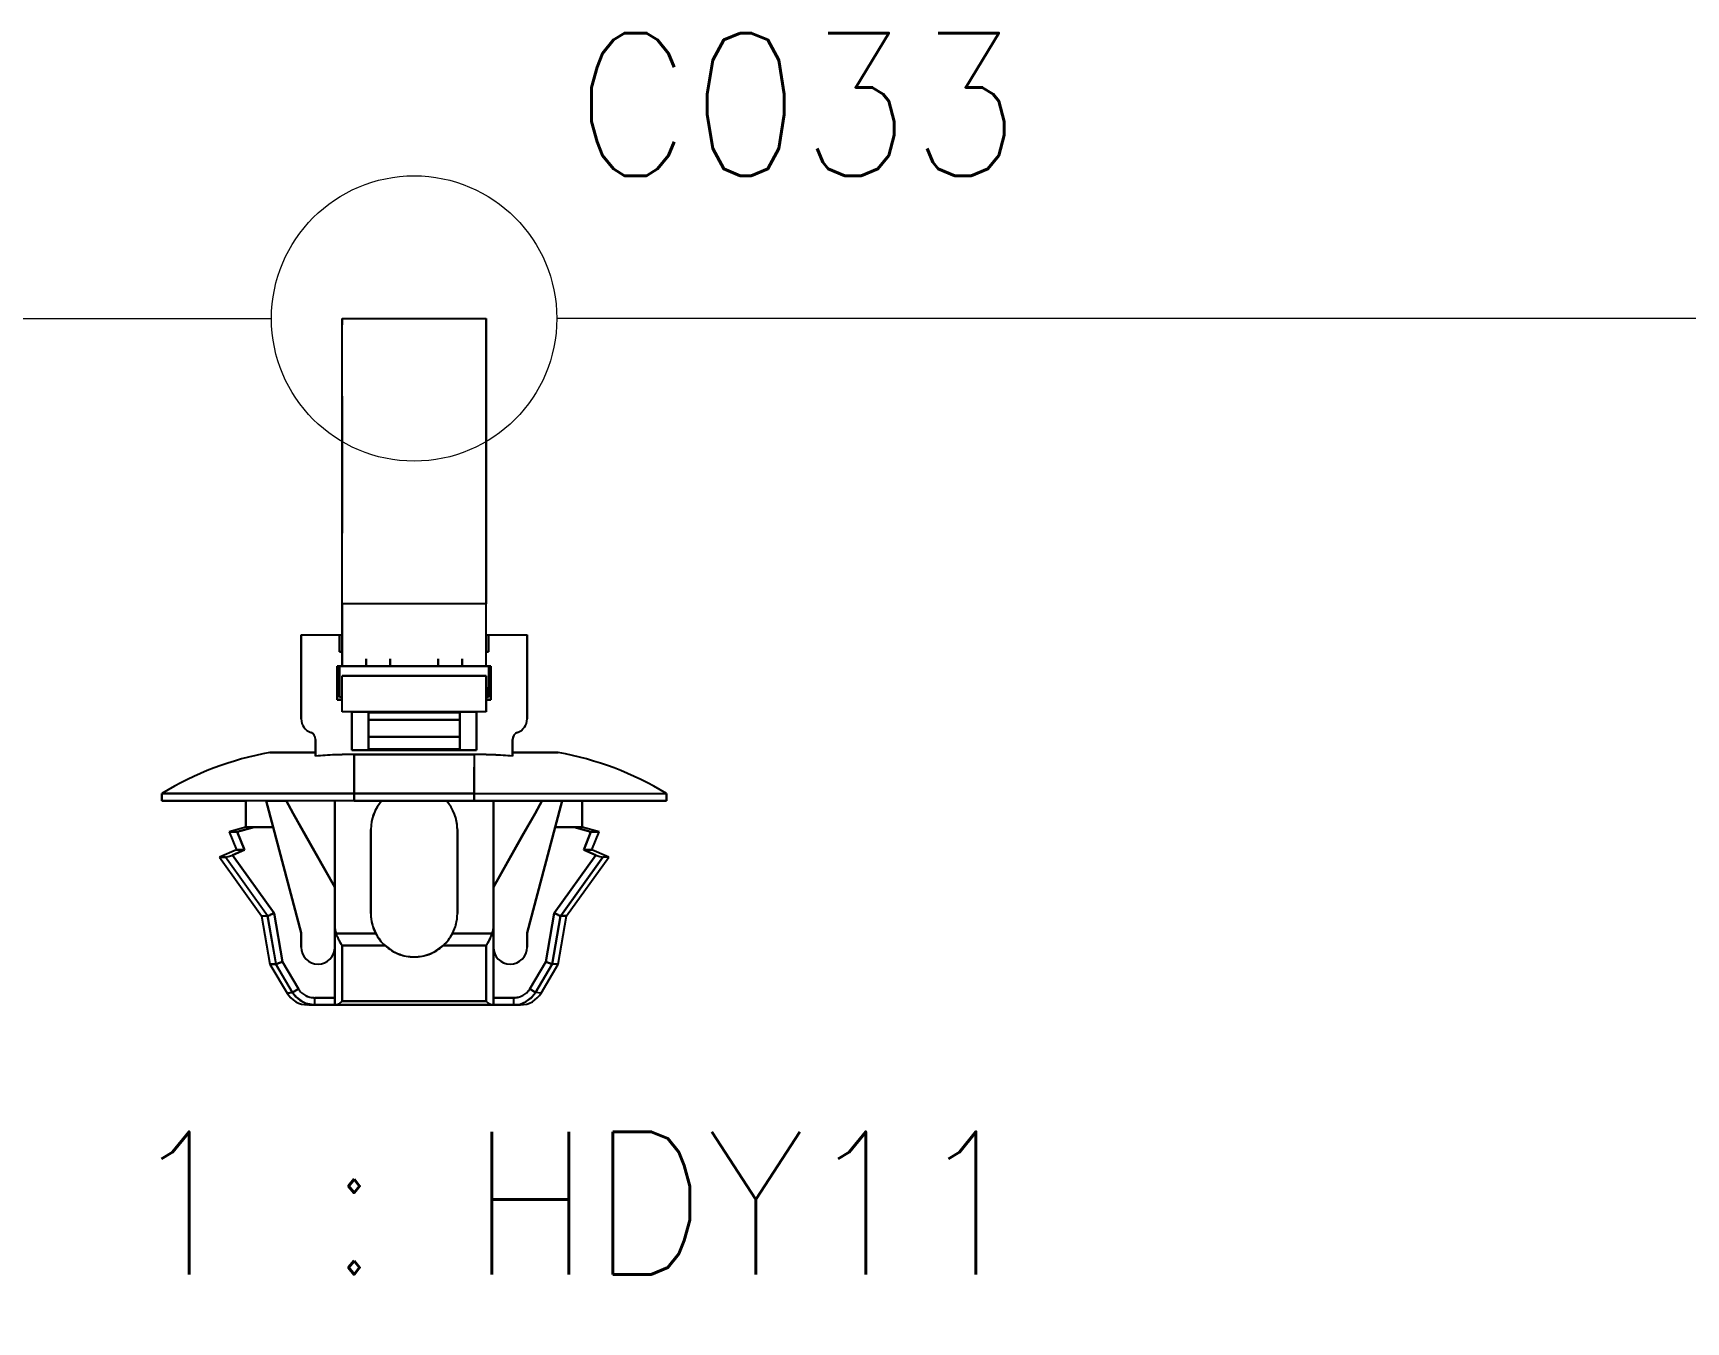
# Model space of a CAD drawing. Header units: inches. Extents: x 47316 to 59086, y 3141 to 11743.
# Drawn here: x 54539.01 to 54567.98, y 9889.43 to 9912.01 of the extents above; entities that cross this region are included whole.
import ezdxf

# ---------------------------------------------------------------- set-up
doc = ezdxf.new("R2010")
doc.units = ezdxf.units.IN
doc.header["$MEASUREMENT"] = 0
doc.styles.get("Standard").update_dxf_attribs({"font": ''})
doc.styles.get('Standard').set_extended_font_data('SimSun')
doc.linetypes.add('_VH_FELT_TAPE', pattern='A,0.4,-0.7,["FELT",Standard,S=0.3,R=0,X=-0.5,Y=-0.15],-0.7', length=1.8)

msp = doc.modelspace()

# ---------------------------------------------------------------- linework, layer by layer
at = {"color": 0, "linetype": '_VH_FELT_TAPE', "lineweight": 15, "ltscale": 5}
for p, q in [((54464.644, 9907.014), (54543.189, 9907.014)), ((54632.561, 9907.014), (54548.189, 9907.014))]:
    msp.add_line(p, q, dxfattribs=at)
at = {"color": 7, "ltscale": 0.378893}
msp.add_line((54544.426, 9902.014), (54544.426, 9907.014), dxfattribs=at)
at = {"color": 7, "ltscale": 0.15}
for p, q in [((54544.426, 9907.014), (54546.952, 9907.014)), ((54546.952, 9902.014), (54544.426, 9902.014)), ((54546.952, 9902.014), (54544.426, 9902.014)), ((54544.426, 9900.756), (54546.952, 9900.756)), ((54546.952, 9900.756), (54544.426, 9900.756)), ((54546.952, 9900.124), (54544.426, 9900.124)), ((54546.952, 9900.124), (54544.426, 9900.124)), ((54544.426, 9895.051), (54546.952, 9895.051)), ((54546.952, 9895.051), (54544.426, 9895.051))]:
    msp.add_line(p, q, dxfattribs=at)
at = {"color": 7, "ltscale": 0.0272}
msp.add_line((54544.426, 9906.901), (54544.426, 9907.014), dxfattribs=at)
at = {"color": 7, "ltscale": 0.37888}
msp.add_line((54544.426, 9902.014), (54544.426, 9907.014), dxfattribs=at)
at = {"color": 7, "ltscale": 0.027199}
msp.add_line((54544.426, 9907.014), (54544.426, 9906.901), dxfattribs=at)
at = {"color": 7, "ltscale": 0.378897}
msp.add_line((54546.952, 9907.014), (54546.952, 9902.014), dxfattribs=at)
at = {"color": 7, "ltscale": 0.215019}
msp.add_line((54546.952, 9903.578), (54546.952, 9907.014), dxfattribs=at)
at = {"color": 7, "ltscale": 0.315749}
msp.add_line((54546.952, 9907.014), (54546.952, 9902.446), dxfattribs=at)
at = {"color": 7, "ltscale": 0.378905}
msp.add_line((54546.952, 9902.014), (54546.952, 9907.014), dxfattribs=at)
at = {"color": 7, "ltscale": 0.315758}
msp.add_line((54546.952, 9907.014), (54546.952, 9902.446), dxfattribs=at)
at = {"color": 7, "ltscale": 0.179182}
msp.add_line((54546.952, 9903.75), (54546.952, 9906.767), dxfattribs=at)
at = {"color": 7, "ltscale": 0.142593}
msp.add_line((54544.426, 9903.254), (54544.426, 9905.655), dxfattribs=at)
at = {"color": 7, "ltscale": 0.142589}
msp.add_line((54544.426, 9905.655), (54544.426, 9903.254), dxfattribs=at)
at = {"color": 7, "ltscale": 0.026669}
for p, q in [((54546.952, 9903.75), (54546.952, 9903.301)), ((54546.952, 9903.301), (54546.952, 9903.75)), ((54546.952, 9903.578), (54546.952, 9903.129))]:
    msp.add_line(p, q, dxfattribs=at)
at = {"color": 7, "ltscale": 0.108633}
msp.add_line((54546.952, 9901.471), (54546.952, 9903.301), dxfattribs=at)
at = {"color": 7, "ltscale": 0.076392}
msp.add_line((54546.952, 9902.014), (54546.952, 9903.301), dxfattribs=at)
at = {"color": 7, "ltscale": 0.098454}
msp.add_line((54546.952, 9901.471), (54546.952, 9903.129), dxfattribs=at)
at = {"color": 7, "ltscale": 0.057913}
msp.add_line((54546.952, 9901.471), (54546.952, 9902.446), dxfattribs=at)
at = {"color": 7, "ltscale": 0.0644}
for p, q in [((54544.426, 9902.014), (54544.426, 9900.93)), ((54544.426, 9900.93), (54544.426, 9902.014)), ((54546.952, 9900.93), (54546.952, 9902.014)), ((54546.952, 9900.93), (54546.952, 9902.014))]:
    msp.add_line(p, q, dxfattribs=at)
at = {"color": 7, "ltscale": 0.039999}
for p, q in [((54543.711, 9901.471), (54544.384, 9901.471)), ((54543.711, 9901.471), (54544.384, 9901.471)), ((54546.994, 9901.471), (54547.668, 9901.471)), ((54546.994, 9901.471), (54547.668, 9901.471))]:
    msp.add_line(p, q, dxfattribs=at)
at = {"color": 7, "ltscale": 0.022501}
for p, q in [((54543.711, 9901.471), (54543.711, 9901.092)), ((54543.711, 9901.092), (54543.711, 9901.471)), ((54547.668, 9901.471), (54547.668, 9901.092)), ((54547.668, 9901.471), (54547.668, 9901.092))]:
    msp.add_line(p, q, dxfattribs=at)
at = {"color": 7, "ltscale": 0.0175}
for p, q in [((54544.384, 9901.471), (54544.384, 9901.176)), ((54544.384, 9901.176), (54544.384, 9901.471)), ((54546.994, 9901.471), (54546.994, 9901.176)), ((54546.994, 9901.471), (54546.994, 9901.176)), ((54546.994, 9901.176), (54546.994, 9901.471))]:
    msp.add_line(p, q, dxfattribs=at)
at = {"color": 7, "ltscale": 0.002499}
for p, q in [((54544.384, 9901.471), (54544.426, 9901.471)), ((54546.952, 9901.471), (54546.994, 9901.471)), ((54544.342, 9900.924), (54544.384, 9900.924)), ((54544.384, 9900.924), (54544.342, 9900.924)), ((54544.384, 9900.924), (54544.342, 9900.924)), ((54544.426, 9901.176), (54544.384, 9901.176)), ((54544.384, 9901.176), (54544.426, 9901.176)), ((54546.994, 9901.176), (54546.952, 9901.176)), ((54546.952, 9901.176), (54546.994, 9901.176)), ((54547.036, 9900.924), (54546.994, 9900.924)), ((54547.036, 9900.924), (54546.994, 9900.924)), ((54544.426, 9900.377), (54544.384, 9900.377)), ((54544.384, 9900.377), (54544.426, 9900.377)), ((54544.426, 9900.377), (54544.384, 9900.377)), ((54546.994, 9900.377), (54546.952, 9900.377)), ((54546.952, 9900.377), (54546.994, 9900.377)), ((54546.994, 9900.377), (54546.952, 9900.377))]:
    msp.add_line(p, q, dxfattribs=at)
at = {"color": 7, "ltscale": 2.6e-05}
for p, q in [((54544.384, 9901.471), (54544.384, 9901.471)), ((54546.994, 9901.471), (54546.994, 9901.471))]:
    msp.add_line(p, q, dxfattribs=at)
at = {"color": 7, "ltscale": 0.025}
for p, q in [((54547.668, 9901.05), (54547.668, 9901.471)), ((54544.847, 9900.93), (54545.268, 9900.93)), ((54544.847, 9900.93), (54545.268, 9900.93)), ((54546.11, 9900.93), (54546.531, 9900.93)), ((54546.11, 9900.93), (54546.531, 9900.93)), ((54546.11, 9900.924), (54546.531, 9900.924))]:
    msp.add_line(p, q, dxfattribs=at)
at = {"color": 7, "ltscale": 0.064999}
for p, q in [((54543.711, 9901.092), (54543.711, 9899.998)), ((54543.711, 9899.998), (54543.711, 9901.092)), ((54547.668, 9901.092), (54547.668, 9899.998)), ((54547.668, 9901.092), (54547.668, 9899.998))]:
    msp.add_line(p, q, dxfattribs=at)
at = {"color": 7, "ltscale": 0.035001}
for p, q in [((54544.342, 9900.335), (54544.342, 9900.924)), ((54544.342, 9900.335), (54544.342, 9900.924)), ((54544.342, 9900.924), (54544.342, 9900.335)), ((54547.036, 9900.924), (54547.036, 9900.335)), ((54547.036, 9900.335), (54547.036, 9900.924)), ((54546.742, 9898.566), (54546.742, 9899.156)), ((54546.742, 9898.566), (54546.742, 9899.156))]:
    msp.add_line(p, q, dxfattribs=at)
at = {"color": 7, "ltscale": 0.032501}
for p, q in [((54544.384, 9900.924), (54544.384, 9900.377)), ((54544.384, 9900.377), (54544.384, 9900.924)), ((54546.994, 9900.924), (54546.994, 9900.377)), ((54546.994, 9900.924), (54546.994, 9900.377))]:
    msp.add_line(p, q, dxfattribs=at)
at = {"color": 7, "ltscale": 0.154999}
for p, q in [((54546.994, 9900.924), (54544.384, 9900.924)), ((54544.384, 9900.924), (54546.994, 9900.924))]:
    msp.add_line(p, q, dxfattribs=at)
at = {"color": 7, "ltscale": 0.0075}
for p, q in [((54544.847, 9901.05), (54544.847, 9900.924)), ((54544.847, 9900.924), (54544.847, 9901.05)), ((54545.268, 9900.924), (54545.268, 9901.05)), ((54545.268, 9901.05), (54545.268, 9900.924)), ((54546.11, 9901.05), (54546.11, 9900.924)), ((54546.11, 9900.924), (54546.11, 9901.05)), ((54546.531, 9900.924), (54546.531, 9901.05)), ((54546.531, 9901.05), (54546.531, 9900.924)), ((54541.269, 9898.693), (54541.269, 9898.566)), ((54541.269, 9898.566), (54541.269, 9898.693)), ((54544.637, 9898.566), (54544.637, 9898.693)), ((54544.637, 9898.693), (54544.637, 9898.566)), ((54546.742, 9898.693), (54546.742, 9898.566)), ((54546.742, 9898.566), (54546.742, 9898.693)), ((54550.11, 9898.693), (54550.11, 9898.566)), ((54550.11, 9898.566), (54550.11, 9898.693)), ((54543.947, 9894.988), (54543.947, 9895.114)), ((54543.947, 9894.988), (54543.947, 9895.114)), ((54547.078, 9894.988), (54547.078, 9895.114)), ((54547.431, 9895.114), (54547.431, 9894.988)), ((54547.431, 9895.114), (54547.431, 9894.988))]:
    msp.add_line(p, q, dxfattribs=at)
at = {"color": 7, "ltscale": 0.000368}
msp.add_line((54544.847, 9900.93), (54544.847, 9900.924), dxfattribs=at)
at = {"color": 7, "ltscale": 0.023056}
msp.add_line((54544.88, 9900.924), (54545.268, 9900.924), dxfattribs=at)
at = {"color": 7, "ltscale": 0.000322}
msp.add_line((54546.11, 9900.924), (54546.11, 9900.929), dxfattribs=at)
at = {"color": 7, "ltscale": 0.021939}
msp.add_line((54546.994, 9900.924), (54546.994, 9900.554), dxfattribs=at)
at = {"color": 7, "ltscale": 0.000629}
msp.add_line((54547.026, 9900.924), (54547.036, 9900.924), dxfattribs=at)
at = {"color": 7, "ltscale": 0.0625}
msp.add_line((54547.668, 9899.998), (54547.668, 9901.05), dxfattribs=at)
at = {"color": 7, "ltscale": 0.0375}
for p, q in [((54544.426, 9900.124), (54544.426, 9900.756)), ((54544.426, 9900.124), (54544.426, 9900.756)), ((54546.952, 9900.756), (54546.952, 9900.124)), ((54546.952, 9900.124), (54546.952, 9900.756))]:
    msp.add_line(p, q, dxfattribs=at)
at = {"color": 7, "ltscale": 0.004999}
for p, q in [((54544.426, 9900.335), (54544.342, 9900.335)), ((54544.342, 9900.335), (54544.426, 9900.335)), ((54547.036, 9900.335), (54546.952, 9900.335)), ((54546.952, 9900.335), (54547.036, 9900.335))]:
    msp.add_line(p, q, dxfattribs=at)
at = {"color": 7, "ltscale": 0.002502}
msp.add_line((54546.952, 9900.335), (54546.952, 9900.377), dxfattribs=at)
at = {"color": 7, "ltscale": 0.010562}
msp.add_line((54546.994, 9900.377), (54546.994, 9900.554), dxfattribs=at)
at = {"color": 7, "ltscale": 0.040002}
for p, q in [((54544.595, 9899.45), (54544.595, 9900.124)), ((54544.595, 9899.45), (54544.595, 9900.124)), ((54544.595, 9900.124), (54544.595, 9899.45)), ((54546.784, 9900.124), (54546.784, 9899.45)), ((54546.784, 9899.45), (54546.784, 9900.124))]:
    msp.add_line(p, q, dxfattribs=at)
at = {"color": 7, "ltscale": 0.017502}
for p, q in [((54544.595, 9900.124), (54544.889, 9900.124)), ((54546.489, 9900.124), (54546.784, 9900.124))]:
    msp.add_line(p, q, dxfattribs=at)
at = {"color": 7, "ltscale": 0.00087}
for p, q in [((54544.889, 9900.109), (54544.889, 9900.124)), ((54544.889, 9900.124), (54544.889, 9900.109)), ((54546.489, 9900.109), (54546.489, 9900.124)), ((54546.489, 9900.124), (54546.489, 9900.109))]:
    msp.add_line(p, q, dxfattribs=at)
at = {"color": 7, "ltscale": 0.095001}
for p, q in [((54546.489, 9900.109), (54544.889, 9900.109)), ((54544.889, 9900.109), (54546.489, 9900.109)), ((54546.489, 9899.984), (54544.889, 9899.984)), ((54544.889, 9899.984), (54546.489, 9899.984)), ((54544.889, 9899.684), (54546.489, 9899.684)), ((54546.489, 9899.684), (54544.889, 9899.684)), ((54544.889, 9899.475), (54546.489, 9899.475))]:
    msp.add_line(p, q, dxfattribs=at)
at = {"color": 7, "ltscale": 0.007443}
for p, q in [((54544.889, 9899.984), (54544.889, 9900.109)), ((54544.889, 9900.109), (54544.889, 9899.984)), ((54546.489, 9899.984), (54546.489, 9900.109)), ((54546.489, 9900.109), (54546.489, 9899.984))]:
    msp.add_line(p, q, dxfattribs=at)
at = {"color": 7, "ltscale": 0.023952}
msp.add_line((54546.489, 9899.721), (54546.489, 9900.124), dxfattribs=at)
at = {"color": 7, "ltscale": 0.017839}
for p, q in [((54544.889, 9899.684), (54544.889, 9899.984)), ((54544.889, 9899.984), (54544.889, 9899.684)), ((54546.489, 9899.684), (54546.489, 9899.984)), ((54546.489, 9899.984), (54546.489, 9899.684))]:
    msp.add_line(p, q, dxfattribs=at)
at = {"color": 7, "ltscale": 0.017476}
for p, q in [((54543.963, 9899.64), (54543.963, 9899.346)), ((54547.415, 9899.64), (54547.415, 9899.346))]:
    msp.add_line(p, q, dxfattribs=at)
at = {"color": 7, "ltscale": 0.017471}
for p, q in [((54543.963, 9899.346), (54543.963, 9899.64)), ((54547.415, 9899.346), (54547.415, 9899.64))]:
    msp.add_line(p, q, dxfattribs=at)
at = {"color": 7, "ltscale": 0.012407}
for p, q in [((54544.889, 9899.475), (54544.889, 9899.684)), ((54546.489, 9899.475), (54546.489, 9899.684))]:
    msp.add_line(p, q, dxfattribs=at)
at = {"color": 7, "ltscale": 0.013841}
for p, q in [((54544.889, 9899.684), (54544.889, 9899.451)), ((54546.489, 9899.451), (54546.489, 9899.684))]:
    msp.add_line(p, q, dxfattribs=at)
at = {"color": 7, "ltscale": 0.001447}
msp.add_line((54544.889, 9899.475), (54544.889, 9899.45), dxfattribs=at)
at = {"color": 7, "ltscale": 0.014789}
msp.add_line((54546.489, 9899.699), (54546.489, 9899.45), dxfattribs=at)
at = {"color": 7, "ltscale": 0.013786}
msp.add_line((54547.415, 9899.408), (54547.415, 9899.64), dxfattribs=at)
at = {"color": 7, "ltscale": 0.047501}
for p, q in [((54543.963, 9899.408), (54543.163, 9899.408)), ((54543.163, 9899.408), (54543.963, 9899.408)), ((54548.215, 9899.408), (54547.415, 9899.408)), ((54547.415, 9899.408), (54548.215, 9899.408))]:
    msp.add_line(p, q, dxfattribs=at)
at = {"color": 7, "ltscale": 0.00369}
for p, q in [((54543.963, 9899.408), (54543.963, 9899.346)), ((54547.415, 9899.346), (54547.415, 9899.408))]:
    msp.add_line(p, q, dxfattribs=at)
at = {"color": 7, "ltscale": 0.129999}
for p, q in [((54546.784, 9899.45), (54544.595, 9899.45)), ((54544.595, 9899.45), (54546.784, 9899.45))]:
    msp.add_line(p, q, dxfattribs=at)
at = {"color": 7, "ltscale": 0.040569}
for p, q in [((54544.637, 9898.693), (54544.637, 9899.376)), ((54546.742, 9899.376), (54546.742, 9898.693))]:
    msp.add_line(p, q, dxfattribs=at)
at = {"color": 7, "ltscale": 0.125}
for p, q in [((54544.637, 9899.376), (54546.742, 9899.376)), ((54546.742, 9899.376), (54544.637, 9899.376)), ((54544.637, 9898.693), (54546.742, 9898.693)), ((54546.742, 9898.693), (54544.637, 9898.693)), ((54544.637, 9898.566), (54546.742, 9898.566)), ((54546.742, 9898.566), (54544.637, 9898.566))]:
    msp.add_line(p, q, dxfattribs=at)
at = {"color": 7, "ltscale": 0.040567}
for p, q in [((54544.637, 9899.376), (54544.637, 9898.693)), ((54546.742, 9899.376), (54546.742, 9898.693))]:
    msp.add_line(p, q, dxfattribs=at)
at = {"color": 7, "ltscale": 0.02751}
msp.add_line((54544.637, 9898.692), (54544.637, 9899.156), dxfattribs=at)
msp.add_line((54544.637, 9898.692), (54544.637, 9899.156), dxfattribs=at)
at = {"color": 7, "ltscale": 0.2}
for p, q in [((54541.269, 9898.693), (54544.637, 9898.693)), ((54544.637, 9898.693), (54541.269, 9898.693)), ((54546.742, 9898.693), (54550.11, 9898.693)), ((54546.742, 9898.693), (54550.11, 9898.693)), ((54544.637, 9898.566), (54541.269, 9898.566)), ((54544.637, 9898.566), (54541.269, 9898.566)), ((54546.742, 9898.566), (54550.11, 9898.566)), ((54550.11, 9898.566), (54546.742, 9898.566))]:
    msp.add_line(p, q, dxfattribs=at)
at = {"color": 7, "ltscale": 0.087396}
for p, q in [((54541.269, 9898.566), (54542.741, 9898.566)), ((54541.269, 9898.566), (54542.741, 9898.566)), ((54550.11, 9898.566), (54548.638, 9898.566))]:
    msp.add_line(p, q, dxfattribs=at)
at = {"color": 7, "ltscale": 0.027499}
for p, q in [((54542.742, 9898.103), (54542.742, 9898.566)), ((54542.742, 9898.566), (54542.742, 9898.103)), ((54548.636, 9898.103), (54548.636, 9898.566)), ((54548.636, 9898.566), (54548.636, 9898.103))]:
    msp.add_line(p, q, dxfattribs=at)
at = {"color": 7, "ltscale": 0.020602}
for p, q in [((54543.094, 9898.566), (54543.441, 9898.566)), ((54543.094, 9898.566), (54543.441, 9898.566)), ((54548.284, 9898.566), (54547.937, 9898.566))]:
    msp.add_line(p, q, dxfattribs=at)
at = {"color": 7, "ltscale": 0.028456}
for p, q in [((54543.218, 9898.103), (54543.094, 9898.566)), ((54543.094, 9898.566), (54543.218, 9898.103)), ((54548.161, 9898.103), (54548.284, 9898.566)), ((54548.284, 9898.566), (54548.161, 9898.103))]:
    msp.add_line(p, q, dxfattribs=at)
at = {"color": 7, "ltscale": 0.015242}
for p, q in [((54543.57, 9898.343), (54543.444, 9898.567)), ((54547.935, 9898.567), (54547.809, 9898.343))]:
    msp.add_line(p, q, dxfattribs=at)
at = {"color": 7, "ltscale": 0.015215}
msp.add_line((54543.444, 9898.567), (54543.57, 9898.344), dxfattribs=at)
at = {"color": 7, "ltscale": 0.02701}
msp.add_line((54543.57, 9898.344), (54543.793, 9897.948), dxfattribs=at)
at = {"color": 7, "ltscale": 0.026985}
for p, q in [((54543.793, 9897.947), (54543.57, 9898.343)), ((54547.809, 9898.343), (54547.585, 9897.947))]:
    msp.add_line(p, q, dxfattribs=at)
at = {"color": 7, "ltscale": 0.089999}
for p, q in [((54544.3, 9897.051), (54544.3, 9898.566)), ((54544.3, 9898.566), (54544.3, 9897.051)), ((54547.078, 9898.566), (54547.078, 9897.051)), ((54547.078, 9897.051), (54547.078, 9898.566))]:
    msp.add_line(p, q, dxfattribs=at)
at = {"color": 7, "ltscale": 0.02697}
msp.add_line((54547.585, 9897.948), (54547.808, 9898.343), dxfattribs=at)
at = {"color": 7, "ltscale": 0.015289}
msp.add_line((54547.808, 9898.343), (54547.935, 9898.567), dxfattribs=at)
at = {"color": 7, "ltscale": 0.020749}
msp.add_line((54547.935, 9898.566), (54548.284, 9898.566), dxfattribs=at)
at = {"color": 7, "ltscale": 0.0875}
for p, q in [((54548.636, 9898.566), (54550.11, 9898.566)), ((54544.931, 9898.061), (54544.931, 9896.588)), ((54544.931, 9896.588), (54544.931, 9898.061)), ((54544.931, 9896.588), (54544.931, 9898.061)), ((54546.447, 9896.588), (54546.447, 9898.061)), ((54546.447, 9898.061), (54546.447, 9896.588))]:
    msp.add_line(p, q, dxfattribs=at)
at = {"color": 7, "ltscale": 0.018174}
msp.add_line((54542.742, 9898.103), (54542.448, 9898.019), dxfattribs=at)
at = {"color": 7, "ltscale": 0.000925}
msp.add_line((54542.448, 9898.019), (54542.463, 9898.019), dxfattribs=at)
at = {"color": 7, "ltscale": 0.020195}
for p, q in [((54542.448, 9898.019), (54542.574, 9897.703)), ((54542.59, 9898.019), (54542.716, 9897.703)), ((54542.716, 9897.703), (54542.59, 9898.019)), ((54548.789, 9898.019), (54548.662, 9897.703)), ((54548.662, 9897.703), (54548.789, 9898.019)), ((54548.804, 9897.703), (54548.931, 9898.019))]:
    msp.add_line(p, q, dxfattribs=at)
at = {"color": 7, "ltscale": 0.000912}
for p, q in [((54542.463, 9898.019), (54542.448, 9898.019)), ((54548.804, 9897.703), (54548.789, 9897.703))]:
    msp.add_line(p, q, dxfattribs=at)
at = {"color": 7, "ltscale": 0.002823}
msp.add_line((54542.463, 9898.019), (54542.511, 9898.019), dxfattribs=at)
at = {"color": 7, "ltscale": 0.00282}
for p, q in [((54542.511, 9898.019), (54542.463, 9898.019)), ((54548.789, 9897.703), (54548.741, 9897.703))]:
    msp.add_line(p, q, dxfattribs=at)
at = {"color": 7, "ltscale": 0.004681}
for p, q in [((54542.511, 9898.019), (54542.59, 9898.019)), ((54542.59, 9898.019), (54542.511, 9898.019))]:
    msp.add_line(p, q, dxfattribs=at)
at = {"color": 7, "ltscale": 0.018199}
for p, q in [((54542.884, 9898.103), (54542.59, 9898.019)), ((54542.59, 9898.019), (54542.884, 9898.103)), ((54548.494, 9898.103), (54548.789, 9898.019)), ((54548.789, 9898.019), (54548.494, 9898.103))]:
    msp.add_line(p, q, dxfattribs=at)
at = {"color": 7, "ltscale": 0.00033}
for p, q in [((54542.748, 9898.103), (54542.742, 9898.103)), ((54548.636, 9898.103), (54548.631, 9898.103)), ((54542.574, 9897.703), (54542.58, 9897.703))]:
    msp.add_line(p, q, dxfattribs=at)
at = {"color": 7, "ltscale": 0.008441}
for p, q in [((54542.742, 9898.103), (54542.884, 9898.103)), ((54542.884, 9898.103), (54542.742, 9898.103)), ((54542.574, 9897.703), (54542.716, 9897.703))]:
    msp.add_line(p, q, dxfattribs=at)
at = {"color": 7, "ltscale": 0.008432}
msp.add_line((54542.884, 9898.103), (54542.742, 9898.103), dxfattribs=at)
at = {"color": 7, "ltscale": 0.000342}
for p, q in [((54542.742, 9898.103), (54542.748, 9898.103)), ((54548.63, 9898.103), (54548.636, 9898.103))]:
    msp.add_line(p, q, dxfattribs=at)
at = {"color": 7, "ltscale": 0.000286}
for p, q in [((54542.743, 9898.102), (54542.748, 9898.103)), ((54542.748, 9898.103), (54542.743, 9898.102))]:
    msp.add_line(p, q, dxfattribs=at)
at = {"color": 7, "ltscale": 0.002209}
msp.add_line((54542.785, 9898.103), (54542.748, 9898.103), dxfattribs=at)
at = {"color": 7, "ltscale": 0.003674}
for p, q in [((54542.748, 9898.103), (54542.81, 9898.103)), ((54548.569, 9898.103), (54548.63, 9898.103))]:
    msp.add_line(p, q, dxfattribs=at)
at = {"color": 7, "ltscale": 0.00434}
msp.add_line((54542.81, 9898.103), (54542.883, 9898.103), dxfattribs=at)
at = {"color": 7, "ltscale": 0.019785}
for p, q in [((54543.218, 9898.103), (54542.884, 9898.103)), ((54542.884, 9898.103), (54543.218, 9898.103)), ((54548.161, 9898.103), (54548.494, 9898.103)), ((54548.494, 9898.103), (54548.161, 9898.103))]:
    msp.add_line(p, q, dxfattribs=at)
at = {"color": 7, "ltscale": 0.11383}
for p, q in [((54543.711, 9896.251), (54543.218, 9898.103)), ((54543.218, 9898.103), (54543.711, 9896.251)), ((54547.668, 9896.251), (54548.161, 9898.103)), ((54548.161, 9898.103), (54547.668, 9896.251))]:
    msp.add_line(p, q, dxfattribs=at)
at = {"color": 7, "ltscale": 0.006299}
msp.add_line((54548.494, 9898.103), (54548.6, 9898.103), dxfattribs=at)
at = {"color": 7, "ltscale": 0.006305}
msp.add_line((54548.6, 9898.103), (54548.494, 9898.103), dxfattribs=at)
at = {"color": 7, "ltscale": 0.00329}
msp.add_line((54548.513, 9898.103), (54548.569, 9898.103), dxfattribs=at)
at = {"color": 7, "ltscale": 0.006641}
msp.add_line((54548.636, 9898.103), (54548.524, 9898.103), dxfattribs=at)
at = {"color": 7, "ltscale": 0.001825}
msp.add_line((54548.631, 9898.103), (54548.6, 9898.103), dxfattribs=at)
at = {"color": 7, "ltscale": 0.002142}
msp.add_line((54548.6, 9898.103), (54548.636, 9898.103), dxfattribs=at)
at = {"color": 7, "ltscale": 0.002136}
msp.add_line((54548.636, 9898.103), (54548.6, 9898.103), dxfattribs=at)
at = {"color": 7, "ltscale": 0.018183}
msp.add_line((54548.931, 9898.019), (54548.636, 9898.103), dxfattribs=at)
at = {"color": 7, "ltscale": 0.008438}
msp.add_line((54548.931, 9898.019), (54548.788, 9898.019), dxfattribs=at)
at = {"color": 7, "ltscale": 0.008429}
for p, q in [((54548.789, 9898.019), (54548.931, 9898.019)), ((54542.716, 9897.703), (54542.574, 9897.703))]:
    msp.add_line(p, q, dxfattribs=at)
at = {"color": 7, "ltscale": 0.002185}
msp.add_line((54548.861, 9898.019), (54548.898, 9898.019), dxfattribs=at)
at = {"color": 7, "ltscale": 0.064963}
msp.add_line((54543.762, 9898.003), (54544.3, 9897.051), dxfattribs=at)
at = {"color": 7, "ltscale": 0.061161}
msp.add_line((54543.793, 9897.948), (54544.3, 9897.051), dxfattribs=at)
at = {"color": 7, "ltscale": 0.061156}
for p, q in [((54544.3, 9897.051), (54543.793, 9897.947)), ((54547.585, 9897.947), (54547.078, 9897.051))]:
    msp.add_line(p, q, dxfattribs=at)
at = {"color": 7, "ltscale": 0.065039}
msp.add_line((54547.078, 9897.051), (54547.617, 9898.004), dxfattribs=at)
at = {"color": 7, "ltscale": 0.06116}
msp.add_line((54547.078, 9897.051), (54547.585, 9897.948), dxfattribs=at)
at = {"color": 7, "ltscale": 0.040697}
msp.add_line((54547.078, 9897.207), (54547.078, 9897.893), dxfattribs=at)
at = {"color": 7, "ltscale": 0.040701}
msp.add_line((54547.078, 9897.893), (54547.078, 9897.207), dxfattribs=at)
at = {"color": 7, "ltscale": 0.019025}
msp.add_line((54542.574, 9897.703), (54542.279, 9897.577), dxfattribs=at)
at = {"color": 7, "ltscale": 0.006177}
msp.add_line((54542.383, 9897.577), (54542.279, 9897.577), dxfattribs=at)
at = {"color": 7, "ltscale": 0.006165}
for p, q in [((54542.279, 9897.577), (54542.383, 9897.577)), ((54543.016, 9896.546), (54543.12, 9896.546)), ((54543.016, 9896.546), (54543.12, 9896.546))]:
    msp.add_line(p, q, dxfattribs=at)
at = {"color": 7, "ltscale": 0.075271}
for p, q in [((54542.279, 9897.577), (54543.016, 9896.546)), ((54543.12, 9896.546), (54542.383, 9897.577)), ((54548.995, 9897.577), (54548.258, 9896.546)), ((54548.258, 9896.546), (54548.995, 9897.577)), ((54548.362, 9896.546), (54549.099, 9897.577))]:
    msp.add_line(p, q, dxfattribs=at)
at = {"color": 7, "ltscale": 0.075264}
msp.add_line((54543.12, 9896.546), (54542.383, 9897.577), dxfattribs=at)
at = {"color": 7, "ltscale": 0.013619}
for p, q in [((54542.716, 9897.703), (54542.505, 9897.613)), ((54542.505, 9897.613), (54542.716, 9897.703)), ((54548.662, 9897.703), (54548.873, 9897.613)), ((54548.873, 9897.613), (54548.662, 9897.703))]:
    msp.add_line(p, q, dxfattribs=at)
at = {"color": 7, "ltscale": 0.074459}
for p, q in [((54542.505, 9897.613), (54543.234, 9896.593)), ((54543.234, 9896.593), (54542.505, 9897.613)), ((54548.873, 9897.613), (54548.144, 9896.593)), ((54548.144, 9896.593), (54548.873, 9897.613))]:
    msp.add_line(p, q, dxfattribs=at)
at = {"color": 7, "ltscale": 0.000327}
msp.add_line((54542.579, 9897.703), (54542.574, 9897.703), dxfattribs=at)
at = {"color": 7, "ltscale": 0.001593}
msp.add_line((54542.606, 9897.703), (54542.579, 9897.703), dxfattribs=at)
at = {"color": 7, "ltscale": 0.003809}
msp.add_line((54542.58, 9897.703), (54542.644, 9897.703), dxfattribs=at)
at = {"color": 7, "ltscale": 0.004291}
msp.add_line((54542.644, 9897.703), (54542.716, 9897.703), dxfattribs=at)
at = {"color": 7, "ltscale": 0.004715}
msp.add_line((54548.662, 9897.703), (54548.742, 9897.703), dxfattribs=at)
at = {"color": 7, "ltscale": 0.004687}
msp.add_line((54548.741, 9897.703), (54548.662, 9897.703), dxfattribs=at)
at = {"color": 7, "ltscale": 0.002832}
msp.add_line((54548.742, 9897.703), (54548.789, 9897.703), dxfattribs=at)
at = {"color": 7, "ltscale": 0.002869}
msp.add_line((54548.75, 9897.703), (54548.799, 9897.703), dxfattribs=at)
at = {"color": 7, "ltscale": 0.002856}
msp.add_line((54548.799, 9897.703), (54548.751, 9897.703), dxfattribs=at)
at = {"color": 7, "ltscale": 0.0009}
msp.add_line((54548.789, 9897.703), (54548.805, 9897.703), dxfattribs=at)
at = {"color": 7, "ltscale": 0.019}
msp.add_line((54549.099, 9897.577), (54548.805, 9897.703), dxfattribs=at)
at = {"color": 7, "ltscale": 0.005249}
msp.add_line((54549.083, 9897.577), (54548.994, 9897.577), dxfattribs=at)
at = {"color": 7, "ltscale": 0.005222}
msp.add_line((54549.083, 9897.577), (54548.995, 9897.577), dxfattribs=at)
at = {"color": 7, "ltscale": 0.000903}
msp.add_line((54549.098, 9897.577), (54549.083, 9897.577), dxfattribs=at)
at = {"color": 7, "ltscale": 0.000916}
msp.add_line((54549.098, 9897.577), (54549.083, 9897.577), dxfattribs=at)
at = {"color": 7, "ltscale": 4.3e-05}
msp.add_line((54549.099, 9897.577), (54549.098, 9897.577), dxfattribs=at)
at = {"color": 7, "ltscale": 4.9e-05}
msp.add_line((54549.099, 9897.577), (54549.098, 9897.577), dxfattribs=at)
at = {"color": 7, "ltscale": 0.039936}
for p, q in [((54544.3, 9896.378), (54544.3, 9897.051)), ((54544.3, 9897.051), (54544.3, 9896.378)), ((54547.078, 9897.051), (54547.078, 9896.378)), ((54547.078, 9896.378), (54547.078, 9897.051))]:
    msp.add_line(p, q, dxfattribs=at)
at = {"color": 7, "ltscale": 0.048712}
msp.add_line((54547.078, 9896.23), (54547.078, 9897.051), dxfattribs=at)
at = {"color": 7, "ltscale": 0.004321}
for p, q in [((54543.234, 9896.593), (54543.167, 9896.565)), ((54543.167, 9896.565), (54543.234, 9896.593)), ((54548.211, 9896.565), (54548.144, 9896.593)), ((54548.144, 9896.593), (54548.211, 9896.565))]:
    msp.add_line(p, q, dxfattribs=at)
at = {"color": 7, "ltscale": 0.051095}
for p, q in [((54543.234, 9896.593), (54543.382, 9895.745)), ((54543.382, 9895.745), (54543.234, 9896.593)), ((54548.144, 9896.593), (54547.996, 9895.745)), ((54547.996, 9895.745), (54548.144, 9896.593))]:
    msp.add_line(p, q, dxfattribs=at)
at = {"color": 7, "ltscale": 0.05076}
for p, q in [((54543.016, 9896.546), (54543.163, 9895.704)), ((54548.215, 9895.704), (54548.362, 9896.546))]:
    msp.add_line(p, q, dxfattribs=at)
at = {"color": 7, "ltscale": 0.050769}
msp.add_line((54543.27, 9895.704), (54543.12, 9896.546), dxfattribs=at)
at = {"color": 7, "ltscale": 0.002621}
for p, q in [((54543.164, 9896.563), (54543.123, 9896.546)), ((54543.123, 9896.546), (54543.164, 9896.563)), ((54548.255, 9896.546), (54548.215, 9896.563)), ((54548.215, 9896.563), (54548.255, 9896.546))]:
    msp.add_line(p, q, dxfattribs=at)
at = {"color": 7, "ltscale": 0.050773}
for p, q in [((54543.27, 9895.704), (54543.123, 9896.546)), ((54548.255, 9896.546), (54548.108, 9895.704)), ((54548.108, 9895.704), (54548.255, 9896.546))]:
    msp.add_line(p, q, dxfattribs=at)
at = {"color": 7, "ltscale": 0.000205}
for p, q in [((54543.167, 9896.565), (54543.164, 9896.563)), ((54543.164, 9896.563), (54543.167, 9896.565)), ((54548.215, 9896.563), (54548.211, 9896.565)), ((54548.211, 9896.565), (54548.215, 9896.563))]:
    msp.add_line(p, q, dxfattribs=at)
at = {"color": 7, "ltscale": 0.082565}
for p, q in [((54544.3, 9896.378), (54544.3, 9894.988)), ((54544.3, 9894.988), (54544.3, 9896.378)), ((54547.078, 9894.988), (54547.078, 9896.378)), ((54547.078, 9896.378), (54547.078, 9894.988))]:
    msp.add_line(p, q, dxfattribs=at)
at = {"color": 7, "ltscale": 0.006168}
for p, q in [((54548.258, 9896.546), (54548.362, 9896.546)), ((54548.362, 9896.546), (54548.258, 9896.546))]:
    msp.add_line(p, q, dxfattribs=at)
at = {"color": 7, "ltscale": 0.014999}
for p, q in [((54543.711, 9895.998), (54543.711, 9896.251)), ((54543.711, 9895.998), (54543.711, 9896.251)), ((54543.711, 9896.251), (54543.711, 9895.998)), ((54547.668, 9895.998), (54547.668, 9896.251)), ((54547.668, 9896.251), (54547.668, 9895.998))]:
    msp.add_line(p, q, dxfattribs=at)
at = {"color": 7, "ltscale": 0.041339}
for p, q in [((54545.018, 9896.237), (54544.321, 9896.237)), ((54544.321, 9896.237), (54545.018, 9896.237)), ((54547.057, 9896.237), (54546.361, 9896.237)), ((54546.361, 9896.237), (54547.057, 9896.237))]:
    msp.add_line(p, q, dxfattribs=at)
at = {"color": 7, "ltscale": 0.002635}
for p, q in [((54544.321, 9896.237), (54544.337, 9896.195)), ((54547.041, 9896.195), (54547.057, 9896.237))]:
    msp.add_line(p, q, dxfattribs=at)
at = {"color": 7, "ltscale": 0.002634}
for p, q in [((54544.337, 9896.195), (54544.321, 9896.237)), ((54547.057, 9896.237), (54547.041, 9896.195))]:
    msp.add_line(p, q, dxfattribs=at)
at = {"color": 7, "ltscale": 0.057954}
for p, q in [((54544.426, 9895.051), (54544.426, 9896.027)), ((54544.426, 9896.027), (54544.426, 9895.051)), ((54546.952, 9896.027), (54546.952, 9895.051)), ((54546.952, 9895.051), (54546.952, 9896.027))]:
    msp.add_line(p, q, dxfattribs=at)
at = {"color": 7, "ltscale": 0.044711}
for p, q in [((54544.426, 9896.027), (54545.179, 9896.027)), ((54545.179, 9896.027), (54544.426, 9896.027)), ((54546.199, 9896.027), (54546.952, 9896.027)), ((54546.952, 9896.027), (54546.199, 9896.027))]:
    msp.add_line(p, q, dxfattribs=at)
at = {"color": 7, "ltscale": 0.000598}
msp.add_line((54545.179, 9896.027), (54545.172, 9896.034), dxfattribs=at)
at = {"color": 7, "ltscale": 0.001863}
msp.add_line((54546.221, 9896.048), (54546.198, 9896.027), dxfattribs=at)
at = {"color": 7, "ltscale": 0.000505}
msp.add_line((54546.199, 9896.027), (54546.205, 9896.033), dxfattribs=at)
at = {"color": 7, "ltscale": 0.008279}
msp.add_line((54547.078, 9896.091), (54547.078, 9896.23), dxfattribs=at)
at = {"color": 7, "ltscale": 0.005516}
msp.add_line((54547.078, 9895.998), (54547.078, 9896.091), dxfattribs=at)
at = {"color": 7, "ltscale": 0.052501}
msp.add_line((54547.078, 9895.114), (54547.078, 9895.998), dxfattribs=at)
at = {"color": 7, "ltscale": 0.006219}
msp.add_line((54543.268, 9895.704), (54543.163, 9895.704), dxfattribs=at)
at = {"color": 7, "ltscale": 0.006223}
for p, q in [((54543.163, 9895.704), (54543.268, 9895.704)), ((54548.215, 9895.704), (54548.11, 9895.704)), ((54548.215, 9895.704), (54548.11, 9895.704))]:
    msp.add_line(p, q, dxfattribs=at)
at = {"color": 7, "ltscale": 0.034946}
for p, q in [((54543.163, 9895.704), (54543.462, 9895.196)), ((54547.917, 9895.196), (54548.215, 9895.704))]:
    msp.add_line(p, q, dxfattribs=at)
at = {"color": 7, "ltscale": 0.000128}
for p, q in [((54543.268, 9895.704), (54543.27, 9895.704)), ((54543.27, 9895.704), (54543.268, 9895.704)), ((54548.108, 9895.704), (54548.11, 9895.704))]:
    msp.add_line(p, q, dxfattribs=at)
at = {"color": 7, "ltscale": 0.034208}
for p, q in [((54543.56, 9895.207), (54543.268, 9895.704)), ((54547.818, 9895.207), (54548.11, 9895.704))]:
    msp.add_line(p, q, dxfattribs=at)
at = {"color": 7, "ltscale": 0.002806}
for p, q in [((54543.315, 9895.721), (54543.27, 9895.704)), ((54548.108, 9895.704), (54548.064, 9895.721))]:
    msp.add_line(p, q, dxfattribs=at)
at = {"color": 7, "ltscale": 0.00266}
for p, q in [((54543.27, 9895.704), (54543.313, 9895.719)), ((54548.066, 9895.719), (54548.108, 9895.704))]:
    msp.add_line(p, q, dxfattribs=at)
at = {"color": 7, "ltscale": 0.034163}
for p, q in [((54543.56, 9895.207), (54543.27, 9895.704)), ((54548.108, 9895.704), (54547.818, 9895.207))]:
    msp.add_line(p, q, dxfattribs=at)
at = {"color": 7, "ltscale": 0.004276}
for p, q in [((54543.315, 9895.72), (54543.382, 9895.745)), ((54543.382, 9895.745), (54543.315, 9895.721)), ((54548.064, 9895.721), (54547.996, 9895.745)), ((54547.996, 9895.745), (54548.063, 9895.72))]:
    msp.add_line(p, q, dxfattribs=at)
at = {"color": 7, "ltscale": 0.0329}
for p, q in [((54543.382, 9895.745), (54543.663, 9895.268)), ((54543.663, 9895.268), (54543.382, 9895.745)), ((54547.996, 9895.745), (54547.715, 9895.268)), ((54547.715, 9895.268), (54547.996, 9895.745))]:
    msp.add_line(p, q, dxfattribs=at)
at = {"color": 7, "ltscale": 0.00587}
msp.add_line((54543.462, 9895.195), (54543.56, 9895.207), dxfattribs=at)
at = {"color": 7, "ltscale": 0.005865}
for p, q in [((54543.56, 9895.207), (54543.462, 9895.196)), ((54547.916, 9895.196), (54547.818, 9895.207))]:
    msp.add_line(p, q, dxfattribs=at)
at = {"color": 7, "ltscale": 0.007092}
for p, q in [((54543.56, 9895.207), (54543.663, 9895.268)), ((54543.663, 9895.268), (54543.56, 9895.207)), ((54547.715, 9895.268), (54547.818, 9895.207)), ((54547.818, 9895.207), (54547.715, 9895.268))]:
    msp.add_line(p, q, dxfattribs=at)
at = {"color": 7, "ltscale": 0.005864}
msp.add_line((54547.916, 9895.195), (54547.818, 9895.207), dxfattribs=at)
at = {"color": 7, "ltscale": 0.007248}
msp.add_line((54543.947, 9894.988), (54543.825, 9894.988), dxfattribs=at)
at = {"color": 7, "ltscale": 0.001605}
msp.add_line((54543.859, 9894.988), (54543.832, 9894.988), dxfattribs=at)
at = {"color": 7, "ltscale": 0.006183}
msp.add_line((54543.843, 9894.988), (54543.947, 9894.988), dxfattribs=at)
at = {"color": 7, "ltscale": 0.004422}
msp.add_line((54543.947, 9894.988), (54543.873, 9894.988), dxfattribs=at)
at = {"color": 7, "ltscale": 0.012915}
msp.add_line((54543.873, 9894.988), (54544.09, 9894.988), dxfattribs=at)
at = {"color": 7, "ltscale": 0.020941}
for p, q in [((54543.947, 9895.114), (54544.3, 9895.114)), ((54544.3, 9895.114), (54543.947, 9895.114)), ((54543.947, 9894.988), (54544.3, 9894.988)), ((54544.3, 9894.988), (54543.947, 9894.988)), ((54547.431, 9895.114), (54547.078, 9895.114)), ((54547.078, 9895.114), (54547.431, 9895.114)), ((54547.078, 9894.988), (54547.431, 9894.988)), ((54547.431, 9894.988), (54547.078, 9894.988))]:
    msp.add_line(p, q, dxfattribs=at)
at = {"color": 7, "ltscale": 0.012512}
for p, q in [((54544.09, 9894.988), (54544.301, 9894.988)), ((54547.078, 9894.988), (54547.288, 9894.988))]:
    msp.add_line(p, q, dxfattribs=at)
at = {"color": 7, "ltscale": 0.000995}
for p, q in [((54544.3, 9894.988), (54544.317, 9894.988)), ((54544.317, 9894.988), (54544.3, 9894.988)), ((54547.062, 9894.988), (54547.078, 9894.988)), ((54547.078, 9894.988), (54547.062, 9894.988))]:
    msp.add_line(p, q, dxfattribs=at)
at = {"color": 7, "ltscale": 0.000399}
msp.add_line((54544.322, 9894.989), (54544.315, 9894.988), dxfattribs=at)
at = {"color": 7, "ltscale": 0.163214}
msp.add_line((54544.315, 9894.988), (54547.063, 9894.988), dxfattribs=at)
at = {"color": 7, "ltscale": 0.163013}
msp.add_line((54547.062, 9894.988), (54544.317, 9894.988), dxfattribs=at)
at = {"color": 7, "ltscale": 0.015717}
msp.add_line((54547.553, 9894.988), (54547.288, 9894.988), dxfattribs=at)
at = {"color": 7, "ltscale": 0.015729}
msp.add_line((54547.288, 9894.988), (54547.553, 9894.988), dxfattribs=at)
at = {"color": 7}
for points in [[(54545.179, 9896.027), (54545.33, 9895.92), (54545.416, 9895.881)], [(54545.963, 9895.881), (54546.049, 9895.92), (54546.199, 9896.027)], [(54543.56, 9895.207), (54543.632, 9895.116), (54543.725, 9895.047), (54543.832, 9895.003), (54543.947, 9894.988)], [(54543.56, 9895.207), (54543.617, 9895.131), (54543.688, 9895.069), (54543.791, 9895.016), (54543.947, 9894.988)], [(54547.431, 9894.988), (54547.547, 9895.003), (54547.655, 9895.047), (54547.747, 9895.116), (54547.818, 9895.207)], [(54547.431, 9894.988), (54547.545, 9895.003), (54547.652, 9895.045), (54547.729, 9895.098), (54547.818, 9895.207)]]:
    msp.add_lwpolyline(points, dxfattribs=at)
at = {"color": 0, "linetype": 'Continuous', "lineweight": 15}
msp.add_circle((54545.689, 9907.014), 2.5, dxfattribs=at)
at = {"color": 7}
for centre, radius, start, end in [((54543.963, 9899.998), 0.253, 179.9994, 250.5293), ((54543.963, 9899.998), 0.253, 180, 250.5288), ((54543.837, 9899.64), 0.127, 42.2692, 70.4569), ((54543.836, 9899.64), 0.127, 0.3156, 70.2132), ((54543.837, 9899.64), 0.126, 0.0191, 70.5093), ((54547.543, 9899.64), 0.127, 109.7868, 179.6844), ((54547.542, 9899.64), 0.126, 109.4903, 179.9805), ((54547.542, 9899.64), 0.127, 109.5447, 122.9575), ((54547.415, 9899.998), 0.253, 289.4707, 0.0006), ((54547.415, 9899.998), 0.253, 289.4712, 0), ((54547.415, 9899.998), 0.253, 289.4706, 0.0006), ((54544.122, 9894.004), 5.489, 100.0643, 121.3266), ((54544.122, 9894.004), 5.489, 100.0643, 121.3266), ((54544.777, 9889.7), 9.681, 92.8258, 94.8248), ((54544.616, 9892.024), 7.352, 92.4656, 95.098), ((54544.636, 9891.646), 7.73, 89.9937, 92.4893), ((54544.674, 9889.498), 9.877, 90.2174, 92.1704), ((54546.704, 9889.498), 9.877, 87.8296, 89.7826), ((54546.742, 9891.645), 7.731, 87.5108, 90.0061), ((54546.704, 9889.498), 9.877, 87.8296, 89.7826), ((54546.601, 9889.7), 9.681, 85.1752, 87.1742), ((54546.762, 9892.024), 7.351, 84.9018, 87.5345), ((54547.256, 9894.004), 5.489, 58.6734, 79.9357), ((54545.689, 9898.062), 0.757, 138.1918, 180.0256), ((54545.7, 9898.057), 0.769, 138.4852, 179.6729), ((54545.687, 9898.062), 0.756, 138.1546, 162.2965), ((54545.69, 9898.061), 0.757, 359.9756, 41.8187), ((54545.678, 9898.057), 0.769, 0.3271, 41.5148), ((54545.684, 9898.061), 0.763, 0.0484, 17.9134), ((54542.368, 9897.779), 0.203, 274.3892, 288.6183), ((54542.367, 9897.782), 0.206, 274.4416, 288.4778), ((54542.253, 9898.196), 0.635, 286.4827, 293.4454), ((54542.242, 9898.224), 0.665, 286.641, 293.285), ((54549.136, 9898.224), 0.665, 246.7164, 253.3657), ((54549.125, 9898.194), 0.633, 246.5477, 253.542), ((54549.011, 9897.782), 0.205, 251.5163, 265.58), ((54549.011, 9897.78), 0.204, 251.369, 265.482), ((54545.689, 9896.588), 0.758, 180.0004, 207.5793), ((54545.689, 9896.588), 0.758, 180.0002, 194.4836), ((54545.694, 9896.588), 0.763, 180.0482, 194.6082), ((54545.695, 9896.588), 0.764, 180.056, 195.2681), ((54545.695, 9896.591), 0.764, 180.2495, 207.6029), ((54545.683, 9896.591), 0.764, 332.3971, 359.7505), ((54545.689, 9896.588), 0.758, 332.4207, 359.9996), ((54545.684, 9896.588), 0.763, 345.6092, 359.9512), ((54544.776, 9896.378), 0.476, 179.9621, 197.2519), ((54544.753, 9896.374), 0.453, 179.4607, 197.6335), ((54546.603, 9896.378), 0.476, 342.7481, 0.0379), ((54546.626, 9896.374), 0.453, 342.3635, 0.543), ((54544.005, 9895.998), 0.295, 180.0245, 359.9755), ((54544.005, 9895.998), 0.295, 180.0079, 359.9921), ((54545.155, 9896.535), 0.886, 202.5669, 207.3423), ((54545.162, 9896.538), 0.894, 202.5464, 207.2781), ((54545.576, 9896.757), 1.362, 207.4859, 212.3978), ((54545.555, 9896.745), 1.337, 207.5422, 212.4481), ((54545.692, 9896.59), 0.761, 207.6266, 217.3119), ((54545.697, 9896.59), 0.765, 207.4251, 217.048), ((54545.669, 9896.568), 0.73, 217.0272, 227.8015), ((54545.69, 9896.588), 0.759, 217.297, 227.6662), ((54545.692, 9896.597), 0.767, 228.0008, 248.9015), ((54545.686, 9896.597), 0.767, 291.0995, 312.0045), ((54545.709, 9896.568), 0.73, 312.1985, 322.9728), ((54545.688, 9896.588), 0.759, 312.3338, 322.703), ((54545.681, 9896.59), 0.765, 322.952, 332.5749), ((54545.686, 9896.59), 0.761, 322.6881, 332.3734), ((54545.803, 9896.757), 1.361, 327.6018, 332.5144), ((54545.824, 9896.745), 1.337, 327.5516, 332.458), ((54546.216, 9896.538), 0.894, 332.7227, 337.4531), ((54546.224, 9896.535), 0.886, 332.658, 337.4329), ((54547.373, 9895.998), 0.295, 180.0245, 359.9755), ((54547.373, 9895.998), 0.295, 180.0079, 359.9921), ((54545.69, 9896.589), 0.759, 245.8372, 254.997), ((54545.69, 9896.588), 0.758, 246.5332, 253.4892), ((54545.692, 9896.587), 0.758, 248.6458, 269.788), ((54545.69, 9896.599), 0.769, 249.0988, 269.934), ((54545.686, 9896.587), 0.758, 270.212, 291.3542), ((54545.688, 9896.599), 0.769, 270.0656, 290.8991), ((54545.689, 9896.588), 0.759, 286.4348, 299.9311), ((54543.83, 9895.418), 0.43, 211.1525, 269.3426), ((54543.916, 9895.417), 0.294, 210.5289, 226.9653), ((54544.035, 9895.508), 0.443, 212.9072, 223.7029), ((54543.931, 9895.432), 0.315, 226.9764, 242.3479), ((54543.916, 9895.414), 0.292, 226.6064, 243.1893), ((54543.941, 9895.453), 0.338, 242.3799, 256.6959), ((54543.936, 9895.436), 0.321, 241.8395, 256.7612), ((54543.946, 9895.474), 0.36, 256.646, 270.123), ((54543.964, 9895.644), 0.53, 259.0695, 268.209), ((54547.415, 9895.644), 0.529, 271.7682, 280.8839), ((54547.432, 9895.474), 0.36, 269.881, 283.3121), ((54547.437, 9895.453), 0.338, 283.2641, 297.5859), ((54547.443, 9895.436), 0.32, 283.2465, 298.1596), ((54547.548, 9895.418), 0.43, 270.6573, 328.8491), ((54547.462, 9895.415), 0.293, 296.8155, 313.3467), ((54547.448, 9895.432), 0.315, 297.6161, 312.9808), ((54547.462, 9895.417), 0.294, 312.9951, 329.4663), ((54547.342, 9895.509), 0.444, 316.2941, 327.0546), ((54544.314, 9895.049), 0.0611, 272.6667, 292.2213), ((54544.314, 9895.049), 0.0615, 272.877, 292.2723), ((54544.275, 9895.153), 0.172, 291.1818, 300.7979), ((54544.275, 9895.153), 0.172, 291.0299, 300.6831), ((54544.145, 9895.367), 0.423, 301.0512, 311.7023), ((54544.137, 9895.378), 0.436, 301.1803, 311.5063), ((54547.233, 9895.366), 0.422, 228.3051, 238.9783), ((54547.241, 9895.377), 0.435, 228.4671, 238.8089), ((54547.104, 9895.153), 0.172, 239.2053, 248.8167), ((54547.103, 9895.153), 0.172, 239.3222, 248.9686), ((54547.067, 9895.049), 0.0617, 245.4196, 266.5764), ((54547.067, 9895.05), 0.0623, 245.4109, 266.316), ((54547.065, 9895.049), 0.0611, 247.7767, 267.333), ((54547.065, 9895.049), 0.0615, 247.7243, 267.1203)]:
    msp.add_arc(centre, radius, start, end, dxfattribs=at)

# ---------------------------------------------------------------- texts
at = {"color": 21, "linetype": 'Continuous', "lineweight": 15, "insert": (54548.511, 9912.014), "char_height": 2.5, "width": 8.67857, "attachment_point": 1}
msp.add_mtext('\\Fromans.shx;\\W0.9000000000;\\T1.0000000000;\\o\\lC033', dxfattribs=at)
at = {"color": 42, "linetype": 'Continuous', "lineweight": 15, "insert": (54531.234, 9892.767), "char_height": 2.5, "width": 30.10714, "attachment_point": 1}
msp.add_mtext('\\Fromans.shx;\\W0.9000000000;\\T1.0000000000;\\o\\lClip : 1 : HDY11', dxfattribs=at)

doc.saveas('drawing.dxf')
